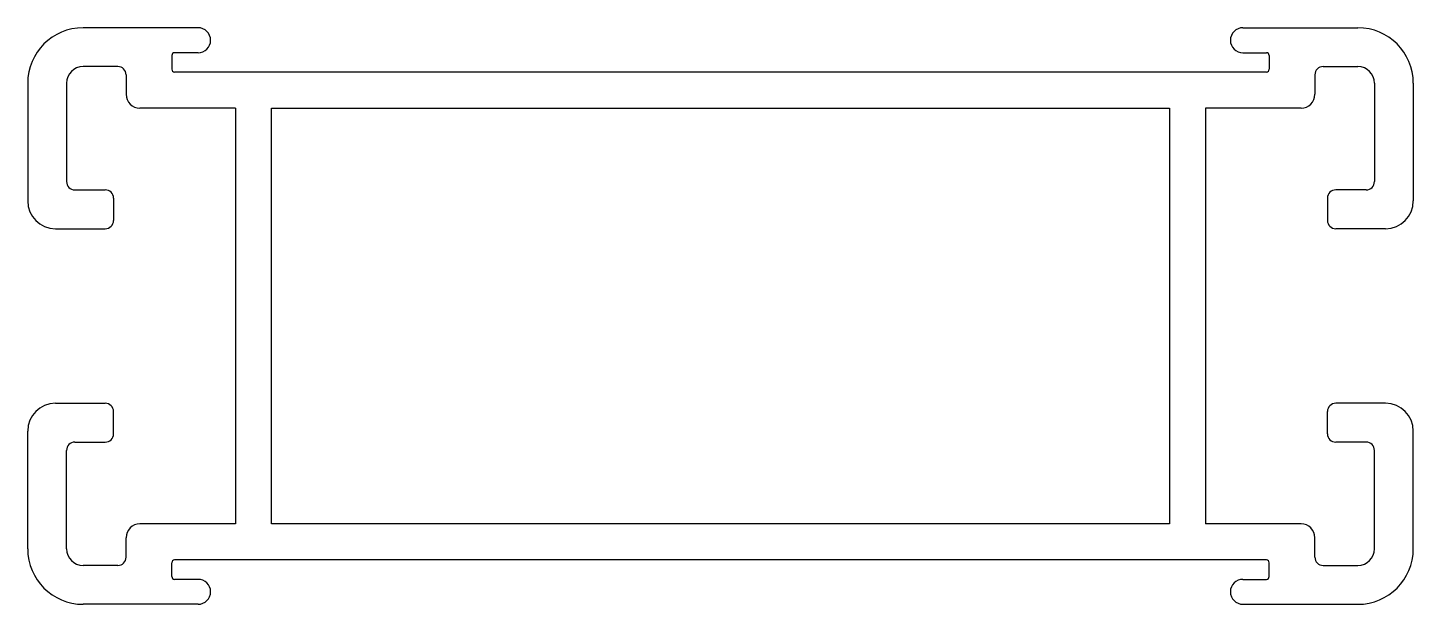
# Model space of a CAD drawing. Extents: x 861.4 to 911.4, y 818.3 to 839.1.
import ezdxf

# ---------------------------------------------------------------- set-up
doc = ezdxf.new("R2010")
doc.units = 0
doc.layers.get('0').update_dxf_attribs({"linetype": 'CONTINUOUS'})

msp = doc.modelspace()

# ---------------------------------------------------------------- linework, layer by layer
for p, q in [((867.534, 839.088), (863.384, 839.088)), ((905.234, 839.088), (909.384, 839.088)), ((866.584, 838.088), (866.584, 837.588)), ((867.534, 838.188), (866.684, 838.188)), ((905.234, 838.188), (906.084, 838.188)), ((906.184, 838.088), (906.184, 837.588)), ((864.634, 837.688), (863.384, 837.688)), ((908.134, 837.688), (909.384, 837.688)), ((861.384, 837.088), (861.384, 832.838)), ((862.784, 837.088), (862.784, 833.538)), ((864.934, 837.388), (864.934, 836.688)), ((906.084, 837.488), (866.684, 837.488)), ((907.834, 837.388), (907.834, 836.688)), ((909.984, 837.088), (909.984, 833.538)), ((911.384, 837.088), (911.384, 832.838)), ((868.884, 836.188), (865.434, 836.188)), ((868.884, 836.188), (868.884, 821.188)), ((870.184, 821.188), (870.184, 836.188)), ((870.184, 836.188), (902.584, 836.188)), ((902.584, 836.188), (902.584, 821.188)), ((903.884, 836.188), (903.884, 821.188)), ((907.334, 836.188), (903.884, 836.188)), ((863.084, 833.238), (864.184, 833.238)), ((909.684, 833.238), (908.584, 833.238)), ((864.484, 832.938), (864.484, 832.138)), ((908.284, 832.938), (908.284, 832.138)), ((862.384, 831.838), (864.184, 831.838)), ((910.384, 831.838), (908.584, 831.838)), ((862.384, 825.538), (864.184, 825.538)), ((910.384, 825.538), (908.584, 825.538)), ((864.484, 824.438), (864.484, 825.238)), ((908.284, 824.438), (908.284, 825.238)), ((861.384, 820.288), (861.384, 824.538)), ((911.384, 820.288), (911.384, 824.538)), ((863.084, 824.138), (864.184, 824.138)), ((909.684, 824.138), (908.584, 824.138)), ((862.784, 820.288), (862.784, 823.838)), ((909.984, 820.288), (909.984, 823.838)), ((868.884, 821.188), (865.434, 821.188)), ((902.584, 821.188), (870.184, 821.188)), ((907.334, 821.188), (903.884, 821.188)), ((864.934, 819.988), (864.934, 820.688)), ((907.834, 819.988), (907.834, 820.688)), ((864.634, 819.688), (863.384, 819.688)), ((866.584, 819.288), (866.584, 819.788)), ((906.084, 819.888), (866.684, 819.888)), ((906.184, 819.288), (906.184, 819.788)), ((908.134, 819.688), (909.384, 819.688)), ((867.534, 819.188), (866.684, 819.188)), ((905.234, 819.188), (906.084, 819.188)), ((867.534, 818.288), (863.384, 818.288)), ((905.234, 818.288), (909.384, 818.288))]:
    msp.add_line(p, q)
for centre, radius, start, end in [((863.384, 837.088), 2, 90, 180), ((867.534, 838.638), 0.45, 270, 90), ((905.234, 838.638), 0.45, 90, 270), ((909.384, 837.088), 2, 0, 90), ((866.684, 838.088), 0.1, 90, 180), ((906.084, 838.088), 0.1, 0, 90), ((863.384, 837.088), 0.6, 90, 180), ((864.634, 837.388), 0.3, 0, 90), ((866.684, 837.588), 0.1, 180, 270), ((906.084, 837.588), 0.1, 270, 0), ((908.134, 837.388), 0.3, 90, 180), ((909.384, 837.088), 0.6, 0, 90), ((865.434, 836.688), 0.5, 180, 270), ((907.334, 836.688), 0.5, 270, 0), ((863.084, 833.538), 0.3, 180, 270), ((909.684, 833.538), 0.3, 270, 0), ((864.184, 832.938), 0.3, 0, 90), ((908.584, 832.938), 0.3, 90, 180), ((862.384, 832.838), 1, 180, 270), ((910.384, 832.838), 1, 270, 0), ((864.184, 832.138), 0.3, 270, 0), ((908.584, 832.138), 0.3, 180, 270), ((862.384, 824.538), 1, 90, 180), ((864.184, 825.238), 0.3, 0, 90), ((908.584, 825.238), 0.3, 90, 180), ((910.384, 824.538), 1, 0, 90), ((863.084, 823.838), 0.3, 90, 180), ((864.184, 824.438), 0.3, 270, 0), ((908.584, 824.438), 0.3, 180, 270), ((909.684, 823.838), 0.3, 0, 90), ((865.434, 820.688), 0.5, 90, 180), ((907.334, 820.688), 0.5, 0, 90), ((863.384, 820.288), 2, 180, 270), ((863.384, 820.288), 0.6, 180, 270), ((909.384, 820.288), 2, 270, 0), ((909.384, 820.288), 0.6, 270, 0), ((864.634, 819.988), 0.3, 270, 0), ((866.684, 819.788), 0.1, 90, 180), ((906.084, 819.788), 0.1, 0, 90), ((908.134, 819.988), 0.3, 180, 270), ((866.684, 819.288), 0.1, 180, 270), ((867.534, 818.738), 0.45, 270, 90), ((905.234, 818.738), 0.45, 90, 270), ((906.084, 819.288), 0.1, 270, 0)]:
    msp.add_arc(centre, radius, start, end)

doc.saveas('drawing.dxf')
